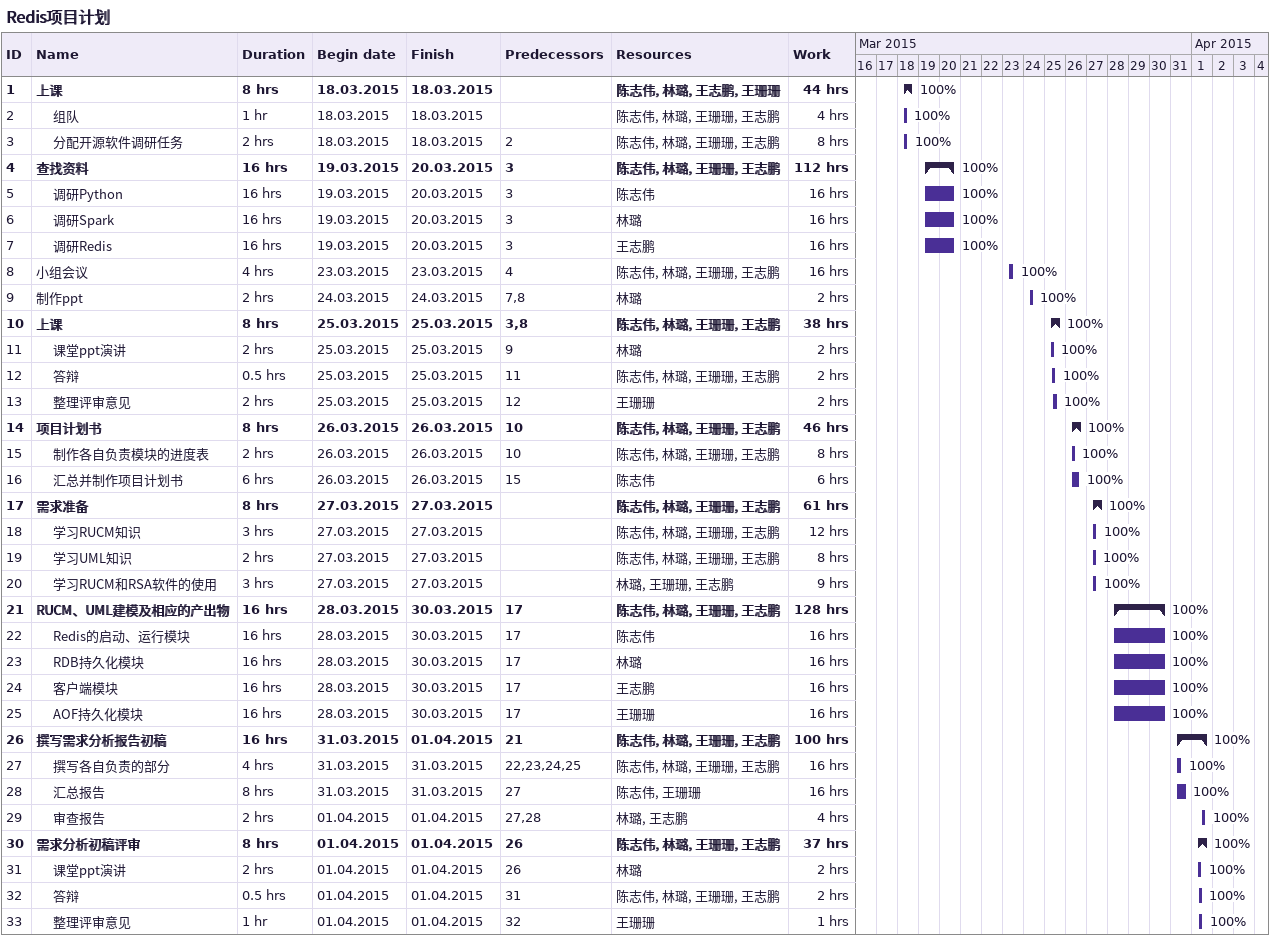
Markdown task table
Redis项目计划

| ID | Level | Task | Duration | Start | Finish | Predecessors | Resources | % complete | Work (h) |
|---|---|---|---|---|---|---|---|---|---|
| 1 | 1 | **上课** | 8h | 2015-03-18 | 2015-03-18 |  | 陈志伟, 林璐, 王志鹏, 王珊珊 | 100 | 44 |
| 2 | 2 | 组队 | 1h | 2015-03-18 | 2015-03-18 |  | 陈志伟, 林璐, 王珊珊, 王志鹏 | 100 | 4 |
| 3 | 2 | 分配开源软件调研任务 | 2h | 2015-03-18 | 2015-03-18 | 2 | 陈志伟, 林璐, 王珊珊, 王志鹏 | 100 | 8 |
| 4 | 1 | **查找资料** | 16h | 2015-03-19 | 2015-03-20 | 3 | 陈志伟, 林璐, 王珊珊, 王志鹏 | 100 | 112 |
| 5 | 2 | 调研Python | 16h | 2015-03-19 | 2015-03-20 | 3 | 陈志伟 | 100 | 16 |
| 6 | 2 | 调研Spark | 16h | 2015-03-19 | 2015-03-20 | 3 | 林璐 | 100 | 16 |
| 7 | 2 | 调研Redis | 16h | 2015-03-19 | 2015-03-20 | 3 | 王志鹏 | 100 | 16 |
| 8 | 1 | 小组会议 | 4h | 2015-03-23 | 2015-03-23 | 4 | 陈志伟, 林璐, 王珊珊, 王志鹏 | 100 | 16 |
| 9 | 1 | 制作ppt | 2h | 2015-03-24 | 2015-03-24 | 7, 8 | 林璐 | 100 | 2 |
| 10 | 1 | **上课** | 8h | 2015-03-25 | 2015-03-25 | 3, 8 | 陈志伟, 林璐, 王珊珊, 王志鹏 | 100 | 38 |
| 11 | 2 | 课堂ppt演讲 | 2h | 2015-03-25 | 2015-03-25 | 9 | 林璐 | 100 | 2 |
| 12 | 2 | 答辩 | 0.5h | 2015-03-25 | 2015-03-25 | 11 | 陈志伟, 林璐, 王珊珊, 王志鹏 | 100 | 2 |
| 13 | 2 | 整理评审意见 | 2h | 2015-03-25 | 2015-03-25 | 12 | 王珊珊 | 100 | 2 |
| 14 | 1 | **项目计划书** | 8h | 2015-03-26 | 2015-03-26 | 10 | 陈志伟, 林璐, 王珊珊, 王志鹏 | 100 | 46 |
| 15 | 2 | 制作各自负责模块的进度表 | 2h | 2015-03-26 | 2015-03-26 | 10 | 陈志伟, 林璐, 王珊珊, 王志鹏 | 100 | 8 |
| 16 | 2 | 汇总并制作项目计划书 | 6h | 2015-03-26 | 2015-03-26 | 15 | 陈志伟 | 100 | 6 |
| 17 | 1 | **需求准备** | 8h | 2015-03-27 | 2015-03-27 |  | 陈志伟, 林璐, 王珊珊, 王志鹏 | 100 | 61 |
| 18 | 2 | 学习RUCM知识 | 3h | 2015-03-27 | 2015-03-27 |  | 陈志伟, 林璐, 王珊珊, 王志鹏 | 100 | 12 |
| 19 | 2 | 学习UML知识 | 2h | 2015-03-27 | 2015-03-27 |  | 陈志伟, 林璐, 王珊珊, 王志鹏 | 100 | 8 |
| 20 | 2 | 学习RUCM和RSA软件的使用 | 3h | 2015-03-27 | 2015-03-27 |  | 林璐, 王珊珊, 王志鹏 | 100 | 9 |
| 21 | 1 | **RUCM、UML建模及相应的产出物** | 16h | 2015-03-28 | 2015-03-30 | 17 | 陈志伟, 林璐, 王珊珊, 王志鹏 | 100 | 128 |
| 22 | 2 | Redis的启动、运行模块 | 16h | 2015-03-28 | 2015-03-30 | 17 | 陈志伟 | 100 | 16 |
| 23 | 2 | RDB持久化模块 | 16h | 2015-03-28 | 2015-03-30 | 17 | 林璐 | 100 | 16 |
| 24 | 2 | 客户端模块 | 16h | 2015-03-28 | 2015-03-30 | 17 | 王志鹏 | 100 | 16 |
| 25 | 2 | AOF持久化模块 | 16h | 2015-03-28 | 2015-03-30 | 17 | 王珊珊 | 100 | 16 |
| 26 | 1 | **撰写需求分析报告初稿** | 16h | 2015-03-31 | 2015-04-01 | 21 | 陈志伟, 林璐, 王珊珊, 王志鹏 | 100 | 100 |
| 27 | 2 | 撰写各自负责的部分 | 4h | 2015-03-31 | 2015-03-31 | 22, 23, 24, 25 | 陈志伟, 林璐, 王珊珊, 王志鹏 | 100 | 16 |
| 28 | 2 | 汇总报告 | 8h | 2015-03-31 | 2015-03-31 | 27 | 陈志伟, 王珊珊 | 100 | 16 |
| 29 | 2 | 审查报告 | 2h | 2015-04-01 | 2015-04-01 | 27, 28 | 林璐, 王志鹏 | 100 | 4 |
| 30 | 1 | **需求分析初稿评审** | 8h | 2015-04-01 | 2015-04-01 | 26 | 陈志伟, 林璐, 王珊珊, 王志鹏 | 100 | 37 |
| 31 | 2 | 课堂ppt演讲 | 2h | 2015-04-01 | 2015-04-01 | 26 | 林璐 | 100 | 2 |
| 32 | 2 | 答辩 | 0.5h | 2015-04-01 | 2015-04-01 | 31 | 陈志伟, 林璐, 王珊珊, 王志鹏 | 100 | 2 |
| 33 | 2 | 整理评审意见 | 1h | 2015-04-01 | 2015-04-01 | 32 | 王珊珊 | 100 | 1 |
